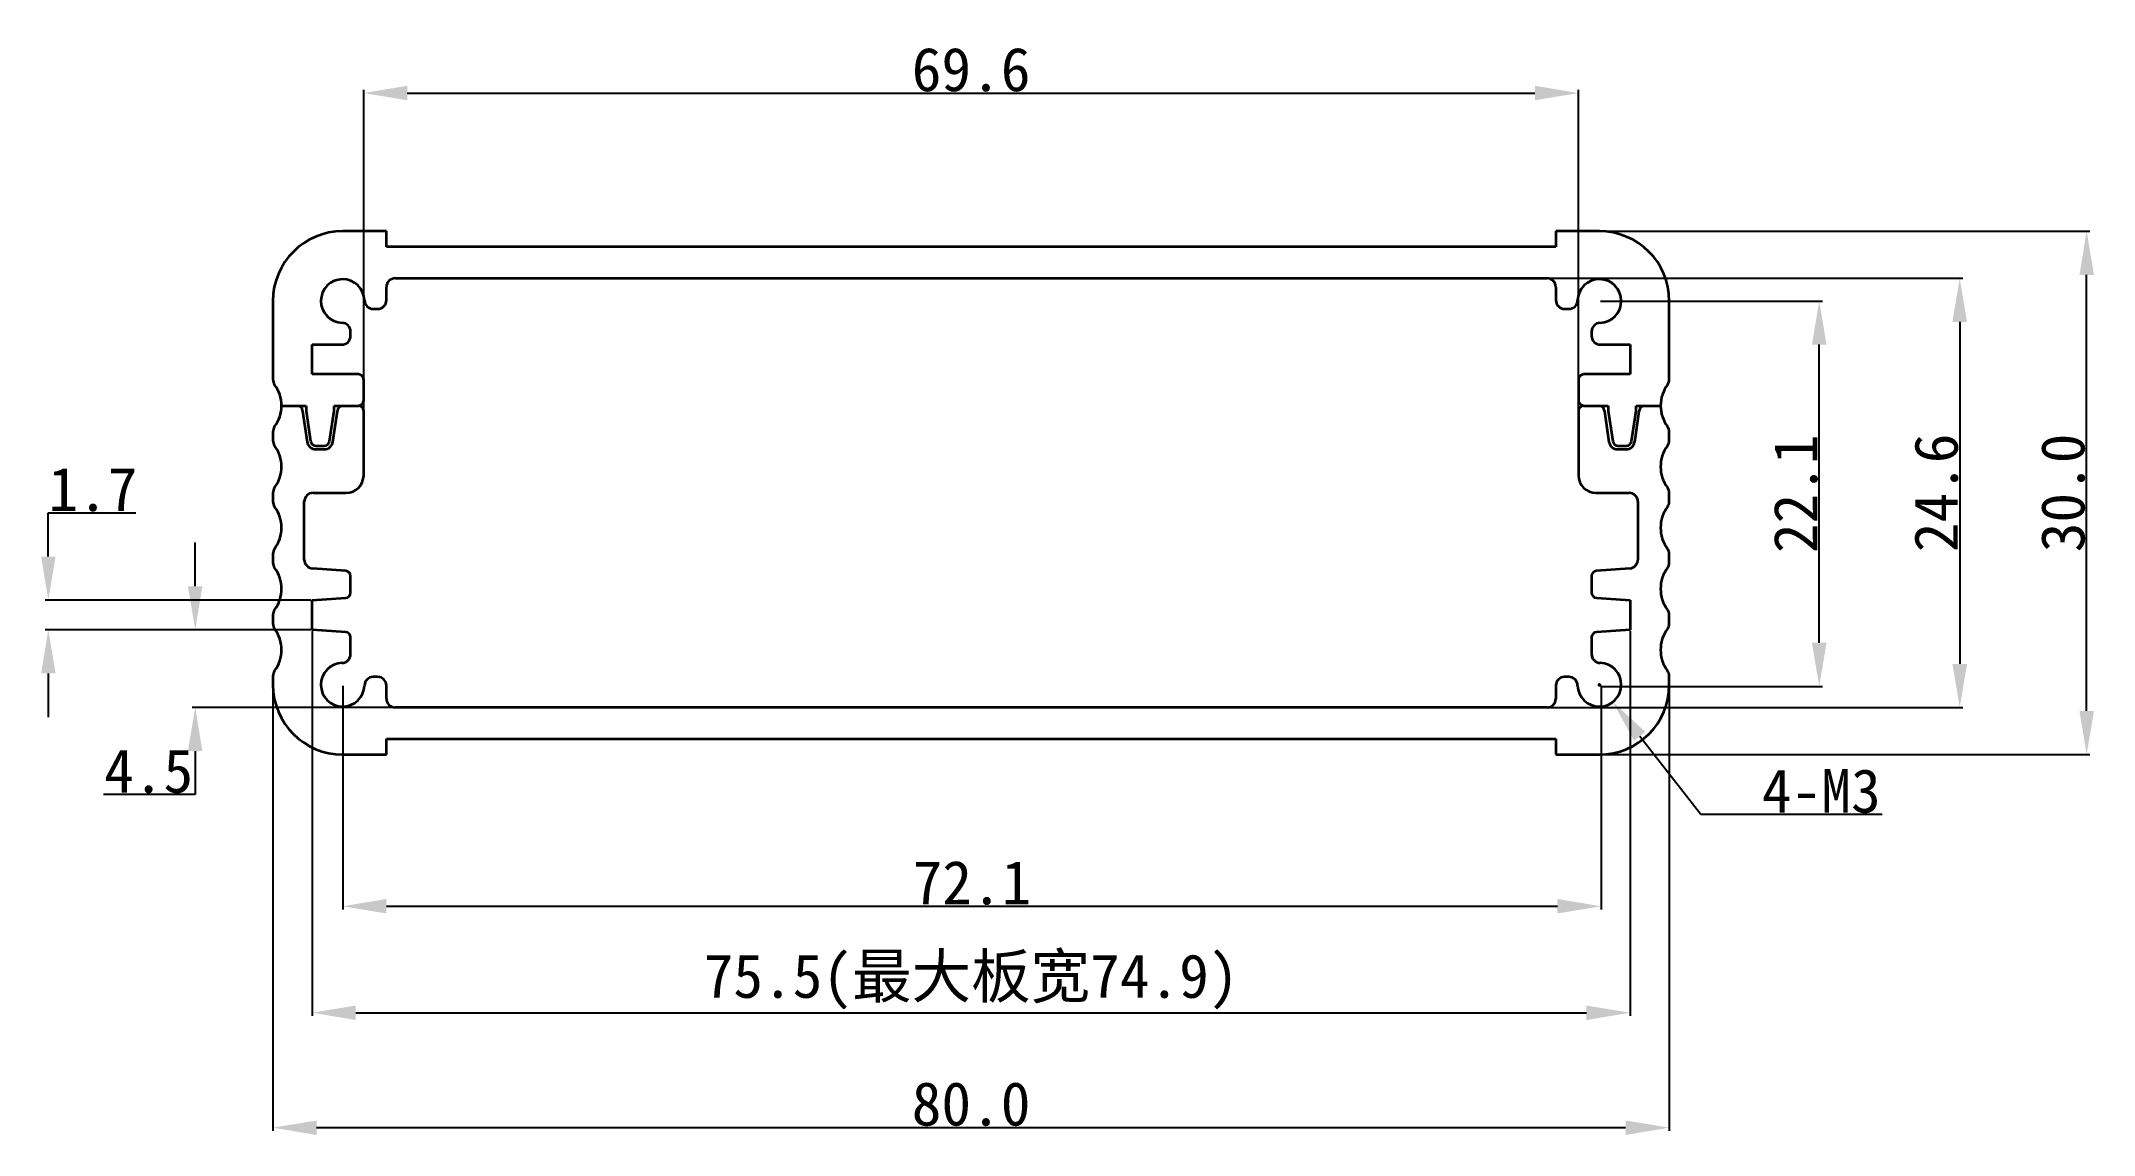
# Model space of a CAD drawing. Header units: inches. Extents: x -13 to 104, y -22 to 41.
import ezdxf

# ---------------------------------------------------------------- set-up
doc = ezdxf.new("R2010")
doc.units = ezdxf.units.IN
doc.header["$MEASUREMENT"] = 0
doc.layers.add('1', color=30, linetype='Continuous')
doc.layers.add('Visible (ISO)', color=7, linetype='Continuous', lineweight=35)
doc.styles.get("Standard").update_dxf_attribs({"font": 'simhei.ttf'})
doc.dimstyles.get("Standard").update_dxf_attribs({"dimtxt": 2.5, "dimasz": 2.5, "dimexe": 0.18, "dimexo": 0.0625, "dimgap": 0.09, "dimtad": 1, "dimtoh": 1, "dimdec": 1, "dimzin": 0, "dimdsep": 46, "dimtxsty": 'Standard', "dimcen": 0.09, "dimadec": 0, "dimazin": 0, "dimtfac": 1, "dimtdec": 1, "dimtofl": 0, "dimtmove": 0, "dimatfit": 3, "dimfxl": 1, "dimtolj": 1, "dimtzin": 0, "dimarcsym": 0})

# ---------------------------------------------------------------- blocks, each defined once
blk = doc.blocks.new('*D1')
at = {"color": 0, "lineweight": -2}
for p, q in [((0, 3.94), (0, -21.57)), ((80, 3.94), (80, -21.57)), ((2.5, -21.39), (77.5, -21.39))]:
    blk.add_line(p, q, dxfattribs=at)
at = {"color": 0}
for points in [[(2.5, -20.98), (2.5, -21.81), (0, -21.39)], [(77.5, -20.98), (77.5, -21.81), (80, -21.39)]]:
    blk.add_solid(points, dxfattribs=at)
at = {"layer": 'Defpoints', "color": 0}
for p in [(0, 4), (80, 4), (80, -21.39)]:
    blk.add_point(p, dxfattribs=at)
at = {"color": 0, "insert": (40, -20.04), "char_height": 2.5, "attachment_point": 5}
blk.add_mtext('\\A1;80.0', dxfattribs=at)
blk = doc.blocks.new('*D2')
at = {"color": 0, "lineweight": -2}
for p, q in [((74.81, 30), (104.09, 30)), ((103.91, 2.5), (103.91, 27.5)), ((75.28, 0), (104.09, 0))]:
    blk.add_line(p, q, dxfattribs=at)
at = {"color": 0}
for points in [[(103.5, 27.5), (104.33, 27.5), (103.91, 30)], [(103.5, 2.5), (104.33, 2.5), (103.91, 0)]]:
    blk.add_solid(points, dxfattribs=at)
at = {"layer": 'Defpoints', "color": 0}
for p in [(74.75, 30), (103.91, 30), (75.22, 0)]:
    blk.add_point(p, dxfattribs=at)
at = {"color": 0, "insert": (102.56, 15), "char_height": 2.5, "attachment_point": 5, "rotation": 90}
blk.add_mtext('\\A1;30.0', dxfattribs=at)
blk = doc.blocks.new('*D3')
at = {"color": 0, "lineweight": -2}
for p, q in [((-12.87, 11.35), (-12.87, 13.85)), ((-12.87, 13.85), (-7.85, 13.85)), ((2.19, 8.85), (-13.05, 8.85)), ((2.19, 7.15), (-13.05, 7.15)), ((-12.87, 4.65), (-12.87, 2.15))]:
    blk.add_line(p, q, dxfattribs=at)
at = {"color": 0}
for points in [[(-13.28, 11.35), (-12.45, 11.35), (-12.87, 8.85)], [(-13.28, 4.65), (-12.45, 4.65), (-12.87, 7.15)]]:
    blk.add_solid(points, dxfattribs=at)
at = {"layer": 'Defpoints', "color": 0}
for p in [(-12.87, 8.85), (2.25, 8.85), (2.25, 7.15)]:
    blk.add_point(p, dxfattribs=at)
at = {"color": 0, "insert": (-10.31, 15.19), "char_height": 2.5, "attachment_point": 5}
blk.add_mtext('\\A1;1.7', dxfattribs=at)
blk = doc.blocks.new('*D4')
at = {"layer": '1', "color": 0, "lineweight": -2}
for p, q in [((2.25, 7.09), (2.25, -14.98)), ((77.75, 7.09), (77.75, -14.98)), ((4.75, -14.8), (75.25, -14.8))]:
    blk.add_line(p, q, dxfattribs=at)
at = {"layer": '1', "color": 0}
for points in [[(4.75, -14.39), (4.75, -15.22), (2.25, -14.8)], [(75.25, -14.39), (75.25, -15.22), (77.75, -14.8)]]:
    blk.add_solid(points, dxfattribs=at)
at = {"layer": 'Defpoints', "color": 0}
for p in [(2.25, 7.15), (77.75, 7.15), (77.75, -14.8)]:
    blk.add_point(p, dxfattribs=at)
at = {"layer": '1', "color": 0, "insert": (40, -13.03), "char_height": 2.5, "attachment_point": 5, "rotation": 360}
blk.add_mtext('\\A1;75.5(最大板宽74.9)', dxfattribs=at)
blk = doc.blocks.new('*D5')
at = {"color": 0, "lineweight": -2}
for p, q in [((75.91, 4), (76.09, 4)), ((76, 3.91), (76, 4.09)), ((81.8, -3.44), (78.31, 1.04)), ((92.19, -3.44), (81.8, -3.44))]:
    blk.add_line(p, q, dxfattribs=at)
at = {"color": 0}
blk.add_solid([(78.63, 1.3), (77.98, 0.79), (76.77, 3.01)], dxfattribs=at)
at = {"layer": 'Defpoints', "color": 0}
for p in [(76, 4), (76.77, 3.01)]:
    blk.add_point(p, dxfattribs=at)
at = {"color": 0, "insert": (88.71, -2.1), "char_height": 2.5, "attachment_point": 5}
blk.add_mtext('\\A1;4-M3', dxfattribs=at)
blk = doc.blocks.new('*D6')
at = {"color": 0, "lineweight": -2}
for p, q in [((67.16, 27.3), (96.82, 27.3)), ((96.64, 24.8), (96.64, 5.2)), ((66.9, 2.7), (96.82, 2.7))]:
    blk.add_line(p, q, dxfattribs=at)
at = {"color": 0}
for points in [[(96.22, 24.8), (97.06, 24.8), (96.64, 27.3)], [(96.22, 5.2), (97.06, 5.2), (96.64, 2.7)]]:
    blk.add_solid(points, dxfattribs=at)
at = {"layer": 'Defpoints', "color": 0}
for p in [(67.1, 27.3), (66.84, 2.7), (96.64, 2.7)]:
    blk.add_point(p, dxfattribs=at)
at = {"color": 0, "insert": (95.3, 15), "char_height": 2.5, "attachment_point": 5, "rotation": 90}
blk.add_mtext('\\A1;24.6', dxfattribs=at)
blk = doc.blocks.new('*D7')
at = {"color": 0, "lineweight": -2}
for p, q in [((5.2, 18.26), (5.2, 38.1)), ((7.7, 37.92), (72.3, 37.92)), ((74.8, 17.91), (74.8, 38.1))]:
    blk.add_line(p, q, dxfattribs=at)
at = {"color": 0}
for points in [[(7.7, 38.34), (7.7, 37.51), (5.2, 37.92)], [(72.3, 38.34), (72.3, 37.51), (74.8, 37.92)]]:
    blk.add_solid(points, dxfattribs=at)
at = {"layer": 'Defpoints', "color": 0}
for p in [(74.8, 37.92), (5.2, 18.2), (74.8, 17.85)]:
    blk.add_point(p, dxfattribs=at)
at = {"color": 0, "insert": (40, 39.26), "char_height": 2.5, "attachment_point": 5}
blk.add_mtext('\\A1;69.6', dxfattribs=at)
blk = doc.blocks.new('*D8')
at = {"color": 0, "lineweight": -2}
for p, q in [((4, 3.94), (4, -8.88)), ((76.09, 3.94), (76.09, -8.88)), ((6.5, -8.7), (73.59, -8.7))]:
    blk.add_line(p, q, dxfattribs=at)
at = {"color": 0}
for points in [[(6.5, -8.28), (6.5, -9.11), (4, -8.7)], [(73.59, -8.28), (73.59, -9.11), (76.09, -8.7)]]:
    blk.add_solid(points, dxfattribs=at)
at = {"layer": 'Defpoints', "color": 0}
for p in [(4, 4), (76.09, 4), (76.09, -8.7)]:
    blk.add_point(p, dxfattribs=at)
at = {"color": 0, "insert": (40.05, -7.36), "char_height": 2.5, "attachment_point": 5}
blk.add_mtext('\\A1;72.1', dxfattribs=at)
blk = doc.blocks.new('*D9')
at = {"color": 0, "lineweight": -2}
for p, q in [((76.06, 26), (88.77, 26)), ((88.59, 6.41), (88.59, 23.5)), ((76.06, 3.91), (88.77, 3.91))]:
    blk.add_line(p, q, dxfattribs=at)
at = {"color": 0}
for points in [[(88.17, 23.5), (89.01, 23.5), (88.59, 26)], [(88.17, 6.41), (89.01, 6.41), (88.59, 3.91)]]:
    blk.add_solid(points, dxfattribs=at)
at = {"layer": 'Defpoints', "color": 0}
for p in [(76, 26), (88.59, 26), (76, 3.91)]:
    blk.add_point(p, dxfattribs=at)
at = {"color": 0, "insert": (87.25, 14.95), "char_height": 2.5, "attachment_point": 5, "rotation": 90}
blk.add_mtext('\\A1;22.1', dxfattribs=at)
blk = doc.blocks.new('*D10')
at = {"color": 0, "lineweight": -2}
for p, q in [((-4.45, 9.65), (-4.45, 12.15)), ((2.19, 7.15), (-4.63, 7.15)), ((6.94, 2.7), (-4.63, 2.7)), ((-4.45, 0.2), (-4.45, -2.3)), ((-4.45, -2.3), (-9.7, -2.3))]:
    blk.add_line(p, q, dxfattribs=at)
at = {"color": 0}
for points in [[(-4.87, 9.65), (-4.04, 9.65), (-4.45, 7.15)], [(-4.87, 0.2), (-4.04, 0.2), (-4.45, 2.7)]]:
    blk.add_solid(points, dxfattribs=at)
at = {"layer": 'Defpoints', "color": 0}
for p in [(2.25, 7.15), (-4.45, 2.7), (7, 2.7)]:
    blk.add_point(p, dxfattribs=at)
at = {"color": 0, "insert": (-7.12, -0.96), "char_height": 2.5, "attachment_point": 5}
blk.add_mtext('\\A1;4.5', dxfattribs=at)

msp = doc.modelspace()

# ---------------------------------------------------------------- linework, layer by layer
at = {"layer": 'Visible (ISO)'}
for p, q in [((6.5, 30), (4, 30)), ((6.5, 29.1), (6.5, 30)), ((76, 30), (73.5, 30)), ((73.5, 30), (73.5, 29.1)), ((73.5, 29.1), (6.5, 29.1)), ((7, 27.3), (73, 27.3)), ((0, 26), (0, 21.5)), ((6.5, 26.05), (6.5, 26.8)), ((73.5, 26.8), (73.5, 26.05)), ((80, 21.5), (80, 26)), ((5.75, 25.55), (6, 25.55)), ((74, 25.55), (74.25, 25.55)), ((4.45, 24.12), (4.45, 24.25)), ((4.45, 24), (4.45, 24.12)), ((75.55, 24.25), (75.55, 24)), ((2.25, 21.8), (2.25, 23.5)), ((2.25, 23.5), (3.95, 23.5)), ((76.05, 23.5), (77.75, 23.5)), ((77.75, 23.5), (77.75, 21.8)), ((4.9, 21.8), (2.25, 21.8)), ((5.2, 20.3), (5.2, 21.5)), ((74.8, 21.5), (74.8, 20.3)), ((77.75, 21.8), (75.1, 21.8)), ((0.5, 20), (1.9, 20)), ((0.5, 20), (1.4, 20)), ((1.9, 20), (1.9, 19.7)), ((3.5, 19.7), (3.5, 20)), ((3.5, 20), (4.9, 20)), ((4, 20), (4.9, 20)), ((75.08, 20), (75.98, 20)), ((75.1, 20), (76.5, 20)), ((76.5, 20), (76.5, 19.7)), ((78.1, 19.7), (78.1, 20)), ((78.1, 20), (79.5, 20)), ((78.58, 20), (79.48, 20)), ((1.7, 19.7), (1.7, 19.69)), ((1.7, 19.69), (1.96, 17.93)), ((1.9, 19.7), (2.16, 17.96)), ((3.24, 17.96), (3.5, 19.7)), ((3.44, 17.93), (3.7, 19.69)), ((3.7, 19.69), (3.7, 19.7)), ((5.2, 16), (5.2, 19.7)), ((74.8, 19.7), (74.8, 16)), ((76.28, 19.7), (76.28, 19.68)), ((76.28, 19.68), (76.54, 17.93)), ((76.5, 19.7), (76.76, 17.96)), ((77.84, 17.96), (78.1, 19.7)), ((78.02, 17.93), (78.28, 19.68)), ((78.28, 19.68), (78.28, 19.7)), ((0, 18.5), (0, 18)), ((2.46, 17.7), (2.94, 17.7)), ((77.06, 17.7), (77.54, 17.7)), ((80, 18), (80, 18.5)), ((2.46, 17.5), (2.94, 17.5)), ((77.04, 17.5), (77.52, 17.5)), ((0, 15), (0, 14.5)), ((1.8, 11.17), (1.8, 14.5)), ((2.3, 15), (4.2, 15)), ((75.8, 15), (77.7, 15)), ((78.2, 14.5), (78.2, 11.17)), ((80, 14.5), (80, 15)), ((0, 11.5), (0, 11)), ((4.17, 10.53), (2.27, 10.67)), ((77.73, 10.67), (75.83, 10.53)), ((80, 11), (80, 11.5)), ((4.45, 9.28), (4.45, 10.23)), ((75.55, 10.23), (75.55, 9.28)), ((2.25, 8.85), (4.17, 8.98)), ((2.25, 7.15), (2.25, 8.85)), ((75.83, 8.98), (77.75, 8.85)), ((77.75, 8.85), (77.75, 7.15)), ((0, 8), (0, 7.5)), ((4.17, 7.02), (2.25, 7.15)), ((77.75, 7.15), (75.83, 7.02)), ((80, 7.5), (80, 8)), ((4.45, 5.75), (4.45, 6.72)), ((75.55, 6.72), (75.55, 5.75)), ((0, 4.5), (0, 4)), ((6, 4.45), (5.75, 4.45)), ((6.5, 3.2), (6.5, 3.95)), ((73.5, 3.95), (73.5, 3.2)), ((74.25, 4.45), (74, 4.45)), ((80, 4), (80, 4.5)), ((73, 2.7), (7, 2.7)), ((4, 0), (6.5, 0)), ((6.5, 0), (6.5, 0.9)), ((6.5, 0.9), (73.5, 0.9)), ((73.5, 0.9), (73.5, 0)), ((73.5, 0), (76, 0))]:
    msp.add_line(p, q, dxfattribs=at)
for centre, radius, start, end in [((4, 26), 4, 90, 180), ((76, 26), 4, 0, 90), ((4, 26), 1.25, 1.5125, 268.4875), ((7, 26.8), 0.5, 90.0001, 180), ((73, 26.8), 0.5, 0, 90), ((76, 26), 1.25, 271.5125, 178.4875), ((5.75, 26.05), 0.5, 181.5125, 270), ((6, 26.05), 0.5, 270, 0), ((74, 26.05), 0.5, 180, 270), ((74.25, 26.05), 0.5, 270, 358.4875), ((3.95, 24.25), 0.5, 0, 88.4875), ((76.05, 24.25), 0.5, 91.5125, 180), ((3.95, 24), 0.5, 270, 0), ((76.05, 24), 0.5, 180, 270), ((0.5, 21.5), 0.5, 180, 216.8699), ((-1.5, 20), 2, 0, 36.8699), ((4.9, 21.5), 0.3, 0, 90), ((75.1, 21.5), 0.3, 90, 180), ((81.5, 20), 2, 143.1301, 180), ((79.5, 21.5), 0.5, 323.1301, 0), ((-1.5, 20), 2, 323.1301, 360), ((1.4, 19.7), 0.3, 360, 90), ((4, 19.7), 0.3, 90, 180), ((4.9, 20.3), 0.3, 270, 0), ((4.9, 19.7), 0.3, 360, 90), ((75.1, 20.3), 0.3, 180, 270), ((75.1, 19.7), 0.3, 90, 180), ((75.98, 19.7), 0.3, 360, 90), ((78.58, 19.7), 0.3, 90, 180), ((81.5, 20), 2, 180, 216.8699), ((0.5, 18.5), 0.5, 143.1301, 180), ((0.5, 18), 0.5, 180, 216.8699), ((-1.5, 16.5), 2, 323.1301, 36.8699), ((2.46, 18), 0.5, 188.5308, 270), ((2.46, 18), 0.3, 188.5308, 270), ((2.94, 18), 0.3, 270, 351.4692), ((2.94, 18), 0.5, 270, 351.4692), ((77.04, 18), 0.5, 188.5308, 270), ((77.06, 18), 0.3, 188.5308, 270), ((77.52, 18), 0.5, 270, 351.4692), ((77.54, 18), 0.3, 270, 351.4692), ((81.5, 16.5), 2, 143.1301, 216.8699), ((79.5, 18.5), 0.5, 360, 36.8699), ((79.5, 18), 0.5, 323.1301, 360), ((0.5, 15), 0.5, 143.1301, 180), ((4.2, 16), 1, 270, 360), ((75.8, 16), 1, 180, 270), ((79.5, 15), 0.5, 360, 36.8699), ((0.5, 14.5), 0.5, 180, 216.8699), ((-1.5, 13), 2, 323.1301, 36.8699), ((2.3, 14.5), 0.5, 90, 180), ((77.7, 14.5), 0.5, 0, 90), ((81.5, 13), 2, 143.1301, 216.8699), ((79.5, 14.5), 0.5, 323.1301, 360), ((0.5, 11.5), 0.5, 143.1301, 180), ((79.5, 11.5), 0.5, 360, 36.8699), ((0.5, 11), 0.5, 180, 216.8699), ((-1.5, 9.5), 2, 323.1301, 36.8699), ((2.3, 11.17), 0.5, 180, 266), ((77.7, 11.17), 0.5, 274, 360), ((81.5, 9.5), 2, 143.1301, 216.8699), ((79.5, 11), 0.5, 323.1301, 360), ((4.15, 10.23), 0.3, 360, 86), ((75.85, 10.23), 0.3, 94, 180), ((0.5, 8), 0.5, 143.1301, 180), ((4.15, 9.28), 0.3, 274, 360), ((75.85, 9.28), 0.3, 180, 266), ((79.5, 8), 0.5, 360, 36.8699), ((0.5, 7.5), 0.5, 180, 216.8699), ((-1.5, 6), 2, 323.1301, 36.8699), ((81.5, 6), 2, 143.1301, 216.8699), ((79.5, 7.5), 0.5, 323.1301, 0), ((4.15, 6.72), 0.3, 0, 86), ((75.85, 6.72), 0.3, 94, 180), ((0.5, 4.5), 0.5, 143.1301, 180), ((4, 4), 1.25, 91.5125, 358.4875), ((3.95, 5.75), 0.5, 271.5125, 360), ((76, 4), 1.25, 181.5125, 88.4875), ((76.05, 5.75), 0.5, 180, 268.4875), ((79.5, 4.5), 0.5, 0, 36.8699), ((4, 4), 4, 180, 270), ((5.75, 3.95), 0.5, 90, 178.4875), ((6, 3.95), 0.5, 0, 90), ((74, 3.95), 0.5, 90, 180), ((74.25, 3.95), 0.5, 1.5125, 90), ((76, 4), 4, 270, 0), ((7, 3.2), 0.5, 180, 270), ((73, 3.2), 0.5, 270, 360)]:
    msp.add_arc(centre, radius, start, end, dxfattribs=at)

# ---------------------------------------------------------------- dimensions: what is measured, and where the dimension line sits
dim = msp.add_linear_dim(base=(74.8, 37.92), p1=(5.2, 18.2), p2=(74.8, 17.85), dimstyle='Standard')
dim.commit()
dim.dimension.update_dxf_attribs({"geometry": '*D7', "text_midpoint": (40, 37.92), "dimtype": 160})
for base, p1, p2, angle, picture, middle in [((103.91, 30), (75.22, 0), (74.75, 30), 90, '*D2', (103.91, 15)), ((96.64, 2.7), (67.1, 27.3), (66.84, 2.7), 90, '*D6', (96.64, 15)), ((80, -21.39), (0, 4), (80, 4), 360, '*D1', (40, -21.39))]:
    dim = msp.add_linear_dim(base=base, p1=p1, p2=p2, angle=angle, dimstyle='Standard')
    dim.commit()
    dim.dimension.update_dxf_attribs({"geometry": picture, "text_midpoint": middle, "dimtype": 160})
for base, p1, p2, picture, middle in [((88.59, 26), (76, 3.91), (76, 26), '*D9', (87.25, 14.95)), ((-12.87, 8.85), (2.25, 7.15), (2.25, 8.85), '*D3', (-10.31, 15.19)), ((-4.4548012, 2.7), (2.25000071, 7.15), (7.0000007, 2.7), '*D10', (-7.12204839, -0.96))]:
    dim = msp.add_linear_dim(base=base, p1=p1, p2=p2, angle=90, dimstyle='Standard')
    dim.commit()
    dim.dimension.update_dxf_attribs({"geometry": picture, "text_midpoint": middle})
dim = msp.add_linear_dim(base=(76.09, -8.7), p1=(4, 4), p2=(76.09, 4), dimstyle='Standard')
dim.commit()
dim.dimension.update_dxf_attribs({"geometry": '*D8', "text_midpoint": (40.05, -7.36)})
dim = msp.add_radius_dim(center=(76, 4), mpoint=(76.77, 3.01), text='4-M3', dimstyle='Standard')
dim.commit()
dim.dimension.update_dxf_attribs({"geometry": '*D5', "text_midpoint": (88.71, -3.44), "dimtype": 164})
at = {"layer": '1'}
dim = msp.add_linear_dim(base=(77.75, -14.8), p1=(2.25, 7.15), p2=(77.75, 7.15), angle=180, text='<>(最大板宽74.9)', dimstyle='Standard', dxfattribs=at)
dim.commit()
dim.dimension.update_dxf_attribs({"geometry": '*D4', "text_midpoint": (40, -14.8), "dimtype": 160})

doc.saveas('drawing.dxf')
